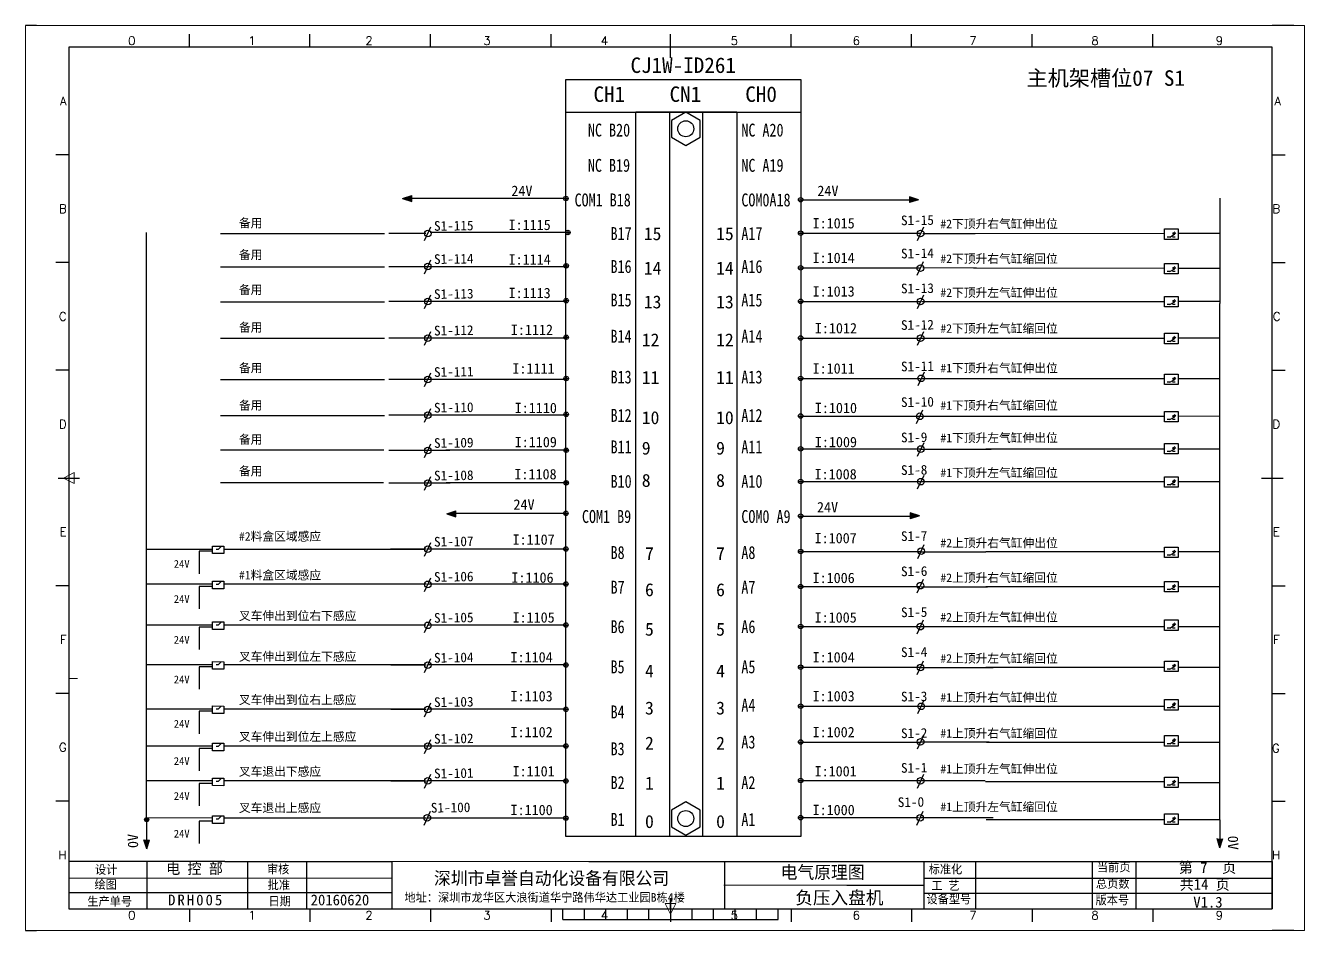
# Model space of a CAD drawing. Extents: x 2368 to 9674, y -1476 to 1321.
# Drawn here: x 6215 to 6809, y 889 to 1309 of the extents above; entities that cross this region are included whole.
import ezdxf
from ezdxf.enums import TextEntityAlignment as Align

# ---------------------------------------------------------------- set-up
doc = ezdxf.new("R2010")
doc.units = 0
doc.header["$MEASUREMENT"] = 0
doc.linetypes.add('ACAD_ISO02W100', pattern=[15, 12, -3])
doc.layers.add('1', color=3, linetype='Continuous', lineweight=20)
for name, color, linetype in [('AE_BOR', 1, 'Continuous'), ('SYMS', 7, 'Continuous'), ('图层1', 7, 'Continuous')]:
    doc.layers.add(name, color=color, linetype=linetype)
doc.styles.add('HZ', font='', dxfattribs={"width": 0.8})
doc.styles.add('WD', font='romans.shx', dxfattribs={"bigfont": 'gbcbig.shx'})
doc.styles.add('样式 2', font='')
doc.styles.get('HZ').set_extended_font_data('SimSun')
doc.styles.get('样式 2').set_extended_font_data('NSimSun')

# ---------------------------------------------------------------- blocks, each defined once
blk = doc.blocks.new('WDDOT')
blk.add_hatch(color=256).paths.add_polyline_path([(0.5, 0, 1), (-0.5, 0, 1)])
blk.add_circle((0, 0), 0.5)
blk = doc.blocks.new('gb_a2_a')
for p, q in [((584, 410), (25, 410)), ((25, 410), (25, 10)), ((584, 10), (584, 410)), ((25, 10), (584, 10))]:
    blk.add_line(p, q)
at = {"lineweight": 9, "ltscale": 0.1}
blk.add_line((25, 116.86), (29, 116.86), dxfattribs=at)
at = {"layer": 'AE_BOR', "lineweight": 30}
for p, q in [((10, 420), (4.93, 420)), ((594, 420), (584, 420)), ((4.93, 0), (10, 0)), ((594, 0), (584, 0))]:
    blk.add_line(p, q, dxfattribs=at)
at = {"layer": 'AE_BOR', "color": 1, "lineweight": 15}
for p, q in [((4.93, 420), (598.93, 420)), ((4.93, 0), (4.93, 420)), ((598.93, 420), (598.93, 0)), ((22.5, 210), (27.5, 212.5)), ((27.5, 207.5), (22.5, 210)), ((27.5, 212.5), (27.5, 207.5)), ((304.5, 7.5), (302, 12.5)), ((302, 12.5), (307, 12.5)), ((307, 12.5), (304.5, 7.5)), ((598.93, 0), (4.93, 0))]:
    blk.add_line(p, q, dxfattribs=at)
at = {"layer": 'AE_BOR'}
for p, q in [((81, 410), (81, 416)), ((137, 410), (137, 416)), ((193, 410), (193, 416)), ((249, 410), (249, 416)), ((304.5, 410), (304.5, 416)), ((360.5, 410), (360.5, 416)), ((416.5, 410), (416.5, 416)), ((472.5, 410), (472.5, 416)), ((528.5, 410), (528.5, 416)), ((25, 360), (19, 360)), ((584, 360), (590, 360)), ((25, 310), (19, 310)), ((584, 310), (590, 310)), ((25, 260), (19, 260)), ((584, 260), (590, 260)), ((25, 160), (19, 160)), ((584, 160), (590, 160)), ((25, 110), (19, 110)), ((584, 110), (590, 110)), ((25, 60), (19, 60)), ((584, 60), (590, 60)), ((81, 10), (81, 4)), ((137, 10), (137, 4)), ((193, 10), (193, 4)), ((249, 10), (249, 4)), ((304.5, 10), (304.5, 4)), ((360.5, 10), (360.5, 4)), ((416.5, 10), (416.5, 4)), ((472.5, 10), (472.5, 4)), ((528.5, 10), (528.5, 4))]:
    blk.add_line(p, q, dxfattribs=at)
at = {"layer": 'AE_BOR', "color": 2, "lineweight": 30}
for p, q in [((304.5, 405), (304.5, 415)), ((20, 210), (30, 210)), ((579, 210), (589, 210)), ((304.5, 10), (304.5, 15)), ((304.5, 15), (304.5, 5)), ((254.5, 5), (254.5, 10)), ((264.5, 5), (264.5, 10)), ((274.5, 5), (274.5, 10)), ((284.5, 5), (284.5, 10)), ((294.5, 5), (294.5, 10)), ((304.5, 10), (304.5, 5)), ((314.5, 5), (314.5, 10)), ((324.5, 5), (324.5, 10)), ((334.5, 5), (334.5, 10)), ((344.5, 5), (344.5, 10)), ((354.5, 5), (354.5, 10)), ((254.5, 5), (354.5, 5))]:
    blk.add_line(p, q, dxfattribs=at)
at = {"layer": 'AE_BOR', "style": 'WD'}
for s, p in [('0', (54.27, 411)), ('1', (110.12, 411)), ('2', (164.42, 411)), ('3', (219.22, 411)), ('4', (273.82, 411)), ('5', (334.12, 411)), ('6', (390.81, 411)), ('7', (445.01, 411)), ('8', (501.67, 411)), ('9', (559.4, 411)), ('0', (54.27, 5)), ('1', (110.12, 5)), ('2', (164.42, 5)), ('3', (219.22, 5)), ('4', (273.82, 5)), ('5', (334.12, 5)), ('6', (390.81, 5)), ('7', (445.01, 5)), ('8', (501.67, 5)), ('9', (559.4, 5))]:
    blk.add_text(s, height=4, dxfattribs=at).set_placement(p, align=Align.CENTER)
for s, p in [('A', (24, 385)), ('A', (588.05, 385)), ('B', (24, 335)), ('B', (587.67, 335)), ('C', (24, 285)), ('C', (587.86, 285)), ('D', (24, 235)), ('D', (587.67, 235)), ('E', (24, 185)), ('E', (587.48, 185)), ('F', (24, 135)), ('F', (587.48, 135)), ('F', (587.48, 135)), ('G', (24, 85)), ('G', (587.48, 84.56)), ('H', (24, 35)), ('H', (587.67, 35))]:
    blk.add_text(s, height=4, dxfattribs=at).set_placement(p, align=Align.MIDDLE_RIGHT)
blk = doc.blocks.new('SYMB2_M_326')
for p, q in [((-6.4, -0.5), (-7.8, 0.9)), ((0, 0), (0, -5)), ((-8.2, -2.2), (-9.6, -0.8)), ((-7.5, -2.9), (-8.2, -2.2)), ((-6.9, -2.4), (-8, -3.5)), ((-5.7, -4.7), (-8, -3.5)), ((-7.5, -2.9), (-7.1, -2.6)), ((-5.7, -4.7), (-7.5, -2.9)), ((-7.1, -2.6), (-6.9, -2.4)), ((-5.7, -4.7), (-6.9, -2.4)), ((-5.7, -1.2), (-6.4, -0.5)), ((-5.2, -0.6), (-6.2, -1.7)), ((-3.9, -2.9), (-6.2, -1.7)), ((-5.7, -1.2), (-5.4, -0.8)), ((-3.9, -2.9), (-5.7, -1.2)), ((-5.4, -0.8), (-5.2, -0.6)), ((-3.9, -2.9), (-5.2, -0.6)), ((0, -10), (-4, -3.5)), ((0, -10), (0, -15))]:
    blk.add_line(p, q)
for points in [[(-5.7, -4.7), (-6.9, -2.4), (-8, -3.5)], [(-3.9, -2.9), (-5.2, -0.6), (-6.2, -1.7)]]:
    blk.add_solid(points)

msp = doc.modelspace()

# ---------------------------------------------------------------- hatches: boundary and pattern name
for points in [[(6390.47546, 1228.58631), (6394.72036, 1229.94668), (6394.72036, 1227.22595)], [(6630.20377, 1228.0636), (6625.95886, 1226.70323), (6625.95886, 1229.42396)], [(6411.05546, 1082.23631), (6415.30036, 1083.59668), (6415.30036, 1080.87595)], [(6630.57377, 1081.3236), (6626.32886, 1079.96323), (6626.32886, 1082.68396)], [(6271.64252, 926.7016), (6270.28256, 930.94663), (6273.00329, 930.94637)], [(6770.16615, 927.29161), (6768.80578, 931.53651), (6771.52651, 931.53651)]]:
    msp.add_hatch(color=256).paths.add_polyline_path(points)
h = msp.add_hatch(color=256)
edge = h.paths.add_edge_path()
edge.add_arc((6271.62478, 940.2757), 0.94375, 0, 360)

# ---------------------------------------------------------------- linework, layer by layer
for p, q in [((6466.34756, 1268.76404), (6575.42439, 1268.76404)), ((6390.47546, 1228.58631), (6394.72036, 1229.94668)), ((6394.72036, 1227.22595), (6394.72036, 1229.94668)), ((6390.47546, 1228.58631), (6394.72036, 1227.22595)), ((6466.34756, 1228.61489), (6394.62868, 1228.61489)), ((6575.42439, 1228.04966), (6626.18771, 1228.04966)), ((6630.20377, 1228.0636), (6625.95886, 1229.42396)), ((6625.95886, 1229.42396), (6625.95886, 1226.70323)), ((6630.20377, 1228.0636), (6625.95886, 1226.70323)), ((6271.62478, 939.6757), (6271.62478, 1212.85151)), ((6382.06186, 1212.20251), (6305.94915, 1212.20251)), ((6384.04963, 1212.58988), (6401.37265, 1212.58988)), ((6400.71967, 1209.11829), (6403.67208, 1215.50582)), ((6467.2286, 1212.85151), (6403.26325, 1212.85151)), ((6575.42439, 1212.50443), (6630.71001, 1212.50443)), ((6629.61993, 1209.11829), (6632.57235, 1215.50582)), ((6656.47868, 1212.40263), (6744.45053, 1212.5155)), ((6400.71967, 1193.73434), (6403.67208, 1200.12187)), ((6382.06186, 1196.74474), (6305.94915, 1196.74474)), ((6384.04963, 1197.13212), (6466.11065, 1197.13212)), ((6575.36333, 1196.44926), (6630.59099, 1196.44926)), ((6629.50091, 1193.02094), (6632.45332, 1199.40847)), ((6657.01457, 1196.32208), (6632.13523, 1196.38364)), ((6655.81913, 1196.32208), (6744.45053, 1196.46297)), ((6400.71967, 1177.49316), (6403.67208, 1183.88069)), ((6629.61993, 1177.49316), (6632.57235, 1183.88069)), ((6382.06186, 1180.56241), (6305.94915, 1180.56241)), ((6384.04963, 1180.94978), (6466.54309, 1180.94978)), ((6575.42439, 1180.87552), (6630.95736, 1180.87552)), ((6660.29071, 1180.87552), (6744.45053, 1180.87552)), ((6770.14717, 1112.40951), (6770.14717, 1179.93702)), ((6400.71967, 1160.5288), (6403.67208, 1166.91633)), ((6629.61993, 1160.5288), (6632.57235, 1166.91633)), ((6382.06186, 1163.56408), (6305.94915, 1163.56408)), ((6384.04963, 1163.95146), (6466.43064, 1163.95146)), ((6575.42439, 1163.84699), (6630.8491, 1163.84699)), ((6400.71967, 1141.30933), (6403.67208, 1147.69686)), ((6629.91589, 1141.8415), (6632.86831, 1148.22903)), ((6382.06186, 1144.4228), (6305.94915, 1144.4228)), ((6384.04963, 1144.81017), (6466.43064, 1144.81017)), ((6575.42439, 1145.11216), (6630.8491, 1145.11216)), ((6400.71967, 1124.742), (6403.67208, 1131.12953)), ((6629.26478, 1124.20984), (6632.21719, 1130.59737)), ((6382.06186, 1127.76726), (6305.94915, 1127.76726)), ((6384.04963, 1128.15464), (6466.32232, 1128.15464)), ((6575.42439, 1127.64553), (6662.85509, 1127.64553)), ((6381.7878, 1111.76073), (6305.94915, 1111.76073)), ((6384.04963, 1111.81921), (6412.40868, 1111.81921)), ((6400.71967, 1108.362), (6403.67208, 1114.74953)), ((6467.2286, 1111.76073), (6410.64483, 1111.76073)), ((6575.42439, 1112.40951), (6630.8491, 1112.40951)), ((6629.73832, 1109.01242), (6632.69073, 1115.39995)), ((6770.14717, 940.2663), (6770.14717, 1112.40951)), ((6400.71967, 1093.21472), (6403.67208, 1099.60225)), ((6629.73832, 1093.86515), (6632.69073, 1100.25268)), ((6381.69473, 1096.62539), (6305.94915, 1096.62539)), ((6384.04963, 1096.68388), (6412.56868, 1096.68388)), ((6467.2286, 1096.62539), (6410.75315, 1096.62539)), ((6575.42439, 1097.25377), (6630.8491, 1097.25377)), ((6411.05546, 1082.23631), (6415.30036, 1083.59668)), ((6411.05546, 1082.23631), (6415.30036, 1080.87595)), ((6466.34756, 1082.45782), (6415.15236, 1082.45782)), ((6415.30036, 1080.87595), (6415.30036, 1083.59668)), ((6575.42439, 1081.2097), (6626.18771, 1081.2097)), ((6630.57377, 1081.3236), (6626.32886, 1082.68396)), ((6626.32886, 1082.68396), (6626.32886, 1079.96323)), ((6630.57377, 1081.3236), (6626.32886, 1079.96323)), ((6302.28309, 1065.75817), (6271.62478, 1065.75817)), ((6302.27788, 1063.81232), (6302.2872, 1067.29434)), ((6307.4948, 1063.79835), (6302.27788, 1063.81232)), ((6302.2872, 1067.29434), (6307.50413, 1067.28037)), ((6307.50413, 1067.28037), (6307.4948, 1063.79835)), ((6400.68863, 1065.75817), (6307.50005, 1065.75817)), ((6384.93458, 1065.97973), (6401.41868, 1065.97973)), ((6400.71967, 1062.53679), (6403.67208, 1068.92432)), ((6466.34756, 1065.92125), (6402.21485, 1065.92125)), ((6575.42439, 1064.7492), (6630.8491, 1064.7492)), ((6629.86064, 1061.57491), (6632.81305, 1067.96245)), ((6400.71967, 1046.19581), (6403.67208, 1052.58334)), ((6629.49956, 1045.59463), (6632.45197, 1051.98217)), ((6302.28366, 1049.6711), (6271.62478, 1049.6711)), ((6302.27788, 1047.51319), (6302.2872, 1050.9952)), ((6307.4948, 1047.49922), (6302.27788, 1047.51319)), ((6302.2872, 1050.9952), (6307.50413, 1050.98123)), ((6307.50413, 1050.98123), (6307.4948, 1047.49922)), ((6400.69461, 1049.6711), (6307.50062, 1049.6711)), ((6384.93458, 1049.72958), (6401.63868, 1049.72958)), ((6466.34756, 1049.6711), (6402.21485, 1049.6711)), ((6575.42439, 1048.48408), (6630.8491, 1048.48408)), ((6400.71967, 1027.18662), (6403.67208, 1033.57415)), ((6302.28339, 1030.63864), (6271.62478, 1030.63864)), ((6302.27788, 1028.57986), (6302.2872, 1032.06187)), ((6307.4948, 1028.56589), (6302.27788, 1028.57986)), ((6302.2872, 1032.06187), (6307.50413, 1032.0479)), ((6307.50413, 1032.0479), (6307.4948, 1028.56589)), ((6400.69231, 1030.63864), (6307.50035, 1030.63864)), ((6384.93458, 1030.69713), (6401.36868, 1030.69713)), ((6466.34756, 1030.63864), (6402.21485, 1030.63864)), ((6575.42439, 1029.95394), (6630.8491, 1029.95394)), ((6629.49958, 1026.58545), (6632.45199, 1032.97298)), ((6302.28303, 1012.0852), (6271.62478, 1012.0852)), ((6302.27788, 1010.16193), (6302.2872, 1013.64394)), ((6307.4948, 1010.14796), (6302.27788, 1010.16193)), ((6302.2872, 1013.64394), (6307.50413, 1013.62997)), ((6307.50413, 1013.62997), (6307.4948, 1010.14796)), ((6400.68922, 1012.0852), (6307.49999, 1012.0852)), ((6384.97288, 1012.14369), (6401.43868, 1012.14369)), ((6400.71967, 1008.67266), (6403.67208, 1015.0602)), ((6466.34756, 1012.0852), (6402.25315, 1012.0852)), ((6575.42439, 1011.05145), (6630.8491, 1011.05145)), ((6629.54383, 1007.60821), (6632.49624, 1013.99574)), ((6302.27788, 989.57888), (6302.2872, 993.06089)), ((6302.2872, 993.06089), (6307.50413, 993.04693)), ((6307.50413, 993.04693), (6307.4948, 989.56491)), ((6400.71967, 988.0637), (6403.67208, 994.45123)), ((6575.42439, 993.00072), (6630.8491, 993.00072)), ((6629.84827, 989.58436), (6632.80068, 995.97189)), ((6302.28304, 991.50655), (6271.62478, 991.50655)), ((6307.4948, 989.56491), (6302.27788, 989.57888)), ((6400.6915, 991.50655), (6307.5, 991.50655)), ((6384.97288, 991.56503), (6401.41868, 991.56503)), ((6466.34756, 991.50655), (6402.25315, 991.50655)), ((6302.28368, 974.46175), (6271.62478, 974.46175)), ((6302.27788, 972.29329), (6302.2872, 975.7753)), ((6302.2872, 975.7753), (6307.50413, 975.76133)), ((6307.50413, 975.76133), (6307.4948, 972.27932)), ((6400.68849, 974.46175), (6307.50065, 974.46175)), ((6385.24777, 974.52023), (6401.86868, 974.52023)), ((6400.71967, 971.06106), (6403.67208, 977.4486)), ((6466.34756, 974.46175), (6402.52804, 974.46175)), ((6575.42439, 976.31615), (6630.68402, 976.31615)), ((6629.61993, 973.13031), (6632.57235, 979.51785)), ((6307.4948, 972.27932), (6302.27788, 972.29329)), ((6302.28372, 958.25847), (6271.62478, 958.25847)), ((6302.27788, 956.07751), (6302.2872, 959.55952)), ((6302.2872, 959.55952), (6307.50413, 959.54555)), ((6307.50413, 959.54555), (6307.4948, 956.06354)), ((6400.68611, 958.25847), (6307.50068, 958.25847)), ((6384.96952, 958.31695), (6401.56868, 958.31695)), ((6400.71967, 954.96913), (6403.67208, 961.35667)), ((6466.34756, 958.25847), (6402.24979, 958.25847)), ((6575.42439, 958.49936), (6630.68402, 958.49936)), ((6629.61993, 954.96913), (6632.57235, 961.35667)), ((6307.4948, 956.06354), (6302.27788, 956.07751)), ((6271.62478, 939.6757), (6271.62394, 930.96408)), ((6271.62478, 940.26149), (6271.62478, 940.26149)), ((6302.27788, 938.56046), (6302.2872, 942.04247)), ((6307.4948, 938.54649), (6302.27788, 938.56046)), ((6302.2872, 942.04247), (6307.50413, 942.0285)), ((6307.50413, 942.0285), (6307.4948, 938.54649)), ((6400.45679, 941.0191), (6307.50142, 941.0191)), ((6384.69461, 941.07758), (6401.37868, 941.07758)), ((6400.50244, 937.79415), (6403.42632, 944.19479)), ((6466.34756, 941.0191), (6401.97488, 941.0191)), ((6575.42439, 941.22979), (6630.12351, 941.22979)), ((6629.40271, 937.79415), (6632.32659, 944.19479)), ((6770.14717, 940.26571), (6770.14717, 931.55409)), ((6271.64252, 926.7016), (6270.28256, 930.94663)), ((6271.64252, 926.7016), (6273.00329, 930.94637)), ((6770.16615, 927.29161), (6768.80578, 931.53651)), ((6770.16615, 927.29161), (6771.52651, 931.53651)), ((6307.88539, 920.88416), (6235.4544, 920.88416)), ((6235.4544, 920.88416), (6235.4544, 898.88706)), ((6271.72788, 920.88416), (6271.72788, 898.88706)), ((6307.88539, 920.88416), (6385.4965, 920.88416)), ((6318.48988, 920.88416), (6318.48988, 898.88706)), ((6345.93603, 920.88416), (6345.93603, 898.88416)), ((6385.4965, 920.88416), (6385.4965, 898.88706)), ((6476.98756, 920.88416), (6596.88756, 920.88416)), ((6540.05295, 920.88416), (6540.05295, 898.88706)), ((6596.88756, 920.88416), (6734.45874, 920.88416)), ((6632.68211, 920.88416), (6632.68211, 898.88706)), ((6734.45874, 920.88416), (6794.4544, 920.88416)), ((6596.88756, 909.88416), (6632.65119, 909.88416)), ((6235.4544, 898.88706), (6794.4544, 898.88706))]:
    msp.add_line(p, q)
at = {"lineweight": -3}
for p, q in [((6466.34756, 1229.65372), (6466.34756, 1227.57607)), ((6465.30874, 1228.61489), (6467.38638, 1228.61489)), ((6574.38556, 1228.04966), (6576.46321, 1228.04966)), ((6575.42439, 1229.08849), (6575.42439, 1227.01084)), ((6466.18978, 1212.85151), (6468.26743, 1212.85151)), ((6467.2286, 1213.89033), (6467.2286, 1211.81269)), ((6574.38556, 1212.50443), (6576.46321, 1212.50443)), ((6575.42439, 1213.54326), (6575.42439, 1211.46561)), ((6465.43154, 1197.39374), (6467.50919, 1197.39374)), ((6466.47036, 1198.43256), (6466.47036, 1196.35492)), ((6574.38556, 1196.44926), (6576.46321, 1196.44926)), ((6575.42439, 1197.48808), (6575.42439, 1195.41043)), ((6466.47036, 1182.25023), (6466.47036, 1180.17258)), ((6465.43154, 1181.2114), (6467.50919, 1181.2114)), ((6574.38556, 1180.87552), (6576.46321, 1180.87552)), ((6575.42439, 1181.91434), (6575.42439, 1179.83669)), ((6466.47036, 1165.2519), (6466.47036, 1163.17426)), ((6575.42439, 1164.88581), (6575.42439, 1162.80817)), ((6465.43154, 1164.21308), (6467.50919, 1164.21308)), ((6574.38556, 1163.84699), (6576.46321, 1163.84699)), ((6465.43154, 1145.0718), (6467.50919, 1145.0718)), ((6466.47036, 1146.11062), (6466.47036, 1144.03298)), ((6574.38556, 1145.11216), (6576.46321, 1145.11216)), ((6575.42439, 1146.15098), (6575.42439, 1144.07334)), ((6466.47036, 1129.45508), (6466.47036, 1127.37744)), ((6575.42439, 1128.68435), (6575.42439, 1126.60671)), ((6465.43154, 1128.41626), (6467.50919, 1128.41626)), ((6574.38556, 1127.64553), (6576.46321, 1127.64553)), ((6465.43154, 1111.76073), (6467.50919, 1111.76073)), ((6466.47036, 1112.79955), (6466.47036, 1110.7219)), ((6574.38556, 1112.40951), (6576.46321, 1112.40951)), ((6575.42439, 1113.44833), (6575.42439, 1111.37068)), ((6465.43154, 1096.62539), (6467.50919, 1096.62539)), ((6466.47036, 1097.66422), (6466.47036, 1095.58657)), ((6574.38556, 1097.25377), (6576.46321, 1097.25377)), ((6575.42439, 1098.29259), (6575.42439, 1096.21494)), ((6465.30874, 1082.45782), (6467.38638, 1082.45782)), ((6466.34756, 1083.49665), (6466.34756, 1081.419)), ((6574.38556, 1081.2097), (6576.46321, 1081.2097)), ((6575.42439, 1082.24852), (6575.42439, 1080.17087)), ((6465.30874, 1065.92125), (6467.38638, 1065.92125)), ((6466.34756, 1066.96007), (6466.34756, 1064.88243)), ((6574.38556, 1064.7492), (6576.46321, 1064.7492)), ((6575.42439, 1065.78802), (6575.42439, 1063.71037)), ((6465.30874, 1049.6711), (6467.38638, 1049.6711)), ((6466.34756, 1050.70992), (6466.34756, 1048.63228)), ((6574.38556, 1048.48408), (6576.46321, 1048.48408)), ((6575.42439, 1049.5229), (6575.42439, 1047.44526)), ((6465.30874, 1030.63864), (6467.38638, 1030.63864)), ((6466.34756, 1031.67746), (6466.34756, 1029.59982)), ((6574.38556, 1029.95394), (6576.46321, 1029.95394)), ((6575.42439, 1030.99276), (6575.42439, 1028.91512)), ((6465.30874, 1012.0852), (6467.38638, 1012.0852)), ((6466.34756, 1013.12403), (6466.34756, 1011.04638)), ((6574.38556, 1011.05145), (6576.46321, 1011.05145)), ((6575.42439, 1012.09027), (6575.42439, 1010.01263)), ((6466.34756, 992.54537), (6466.34756, 990.46773)), ((6574.38556, 993.00072), (6576.46321, 993.00072)), ((6575.42439, 994.03954), (6575.42439, 991.96189)), ((6465.30874, 991.50655), (6467.38638, 991.50655)), ((6465.30874, 974.46175), (6467.38638, 974.46175)), ((6466.34756, 975.50057), (6466.34756, 973.42293)), ((6574.38556, 976.31615), (6576.46321, 976.31615)), ((6575.42439, 977.35498), (6575.42439, 975.27733)), ((6465.30874, 958.25847), (6467.38638, 958.25847)), ((6466.34756, 959.29729), (6466.34756, 957.21965)), ((6574.38556, 958.49936), (6576.46321, 958.49936)), ((6575.42439, 959.53818), (6575.42439, 957.46054)), ((6465.30874, 941.0191), (6467.38638, 941.0191)), ((6466.34756, 942.05792), (6466.34756, 939.98028)), ((6574.38556, 941.22979), (6576.46321, 941.22979)), ((6575.42439, 942.26861), (6575.42439, 940.19096))]:
    msp.add_line(p, q, dxfattribs=at)
at = {"lineweight": -3, "ltscale": 0.5}
for p, q in [((6770.14717, 1228.76206), (6770.14717, 1179.93702)), ((6632.13831, 1212.40263), (6656.47868, 1212.40263)), ((6750.77207, 1212.47144), (6770.13629, 1212.47144)), ((6750.77207, 1196.30735), (6770.13629, 1196.30735)), ((6631.72014, 1180.87263), (6660.34509, 1180.87263)), ((6750.77207, 1180.96515), (6770.13629, 1180.96515)), ((6631.36882, 1163.78019), (6661.59924, 1163.78019)), ((6661.43807, 1163.81021), (6744.45053, 1163.81021)), ((6750.77207, 1163.97915), (6770.13629, 1163.97915)), ((6631.36882, 1145.04536), (6663.16862, 1145.04536)), ((6661.43807, 1145.07538), (6744.45053, 1145.07538)), ((6750.77207, 1145.07538), (6770.13629, 1145.07538)), ((6661.43807, 1127.60875), (6744.45053, 1127.60875)), ((6631.36882, 1112.34271), (6663.95645, 1112.34271)), ((6661.43807, 1112.37273), (6744.45053, 1112.37273)), ((6750.77207, 1112.37273), (6770.13629, 1112.37273)), ((6631.36882, 1097.18697), (6663.44284, 1097.18697)), ((6661.43807, 1097.21699), (6744.45053, 1097.21699)), ((6750.77207, 1097.21699), (6770.13629, 1097.21699)), ((6631.36882, 1064.6824), (6661.44551, 1064.6824)), ((6661.43807, 1064.71242), (6744.45053, 1064.71242)), ((6750.77207, 1064.71242), (6770.13629, 1064.71242)), ((6631.36882, 1048.41728), (6662.21135, 1048.41728)), ((6661.43807, 1048.4473), (6744.45053, 1048.4473)), ((6750.69513, 1048.4473), (6770.13629, 1048.4473)), ((6631.36882, 1029.88714), (6662.59428, 1029.88714)), ((6661.43807, 1029.91716), (6744.45053, 1029.91716)), ((6750.77207, 1029.91716), (6770.13629, 1029.91716)), ((6631.36882, 1010.98465), (6664.89182, 1010.98465)), ((6661.43807, 1011.01467), (6744.45053, 1011.01467)), ((6750.77207, 1011.01467), (6770.13629, 1011.01467)), ((6631.36882, 992.93392), (6662.97631, 992.93392)), ((6661.43807, 992.96394), (6744.45053, 992.96394)), ((6750.77207, 992.96394), (6770.13629, 992.96394)), ((6631.25346, 976.45614), (6662.97631, 976.45614)), ((6661.65357, 976.26975), (6744.45053, 976.26975)), ((6750.77207, 976.26975), (6770.10147, 976.26975)), ((6631.25938, 958.5462), (6661.06437, 958.5462)), ((6661.30883, 958.03528), (6744.45053, 958.03528)), ((6750.77207, 957.56489), (6770.10147, 957.56489)), ((6630.68281, 941.22433), (6664.82712, 941.22433)), ((6661.55666, 940.39134), (6744.45053, 940.39134)), ((6750.77207, 940.37662), (6770.10147, 940.37662))]:
    msp.add_line(p, q, dxfattribs=at)
at = {"lineweight": 0}
for p, q in [((6750.77207, 1127.64146), (6770.14717, 1127.64146)), ((6302.30692, 941.09366), (6271.98128, 941.09366))]:
    msp.add_line(p, q, dxfattribs=at)
at = {"linetype": 'ACAD_ISO02W100'}
for p, q in [((6296.0136, 1064.88599), (6295.98563, 1054.44132)), ((6302.28071, 1064.86921), (6296.0136, 1064.88599)), ((6303.97481, 1065.91196), (6304.98237, 1065.90926)), ((6304.98237, 1065.90926), (6306.17367, 1067.13834)), ((6296.0136, 1048.58686), (6295.98563, 1038.14218)), ((6302.28071, 1048.57008), (6296.0136, 1048.58686)), ((6303.97481, 1049.61283), (6304.98237, 1049.61013)), ((6304.98237, 1049.61013), (6306.17367, 1050.8392)), ((6296.0136, 1029.65353), (6295.98563, 1019.20885)), ((6302.28071, 1029.63675), (6296.0136, 1029.65353)), ((6303.97481, 1030.67949), (6304.98237, 1030.67679)), ((6304.98237, 1030.67679), (6306.17367, 1031.90587)), ((6296.0136, 1011.2356), (6295.98563, 1000.79092)), ((6302.28071, 1011.21882), (6296.0136, 1011.2356)), ((6303.97481, 1012.26157), (6304.98237, 1012.25887)), ((6304.98237, 1012.25887), (6306.17367, 1013.48794)), ((6304.98237, 991.67582), (6306.17367, 992.9049)), ((6296.0136, 990.65255), (6295.98563, 980.20787)), ((6302.28071, 990.63577), (6296.0136, 990.65255)), ((6303.97481, 991.67852), (6304.98237, 991.67582)), ((6303.97481, 974.39292), (6304.98237, 974.39023)), ((6304.98237, 974.39023), (6306.17367, 975.6193)), ((6296.0136, 973.36696), (6295.98563, 962.92228)), ((6302.28071, 973.35018), (6296.0136, 973.36696)), ((6296.0136, 957.15118), (6295.98563, 946.7065)), ((6302.28071, 957.1344), (6296.0136, 957.15118)), ((6303.97481, 958.17714), (6304.98237, 958.17444)), ((6304.98237, 958.17444), (6306.17367, 959.40352)), ((6296.0136, 939.63413), (6295.98563, 929.18945)), ((6302.28071, 939.61735), (6296.0136, 939.63413)), ((6303.97481, 940.66009), (6304.98237, 940.6574)), ((6304.98237, 940.6574), (6306.17367, 941.88647))]:
    msp.add_line(p, q, dxfattribs=at)
at = {"lineweight": 9, "ltscale": 0.1}
for p, q in [((6385.4965, 920.88416), (6476.98756, 920.88416)), ((6539.68477, 909.88416), (6596.88756, 909.88416))]:
    msp.add_line(p, q, dxfattribs=at)
at = {"color": 0, "ltscale": 2}
for p, q in [((6656.56994, 920.88416), (6656.56994, 898.88706)), ((6731.15213, 920.88416), (6731.15213, 898.88706)), ((6235.4544, 913.2004), (6385.4965, 913.26041)), ((6632.76387, 913.12911), (6794.4544, 913.19202)), ((6235.4544, 906.50263), (6385.4965, 906.50263)), ((6632.65119, 906.16371), (6794.4544, 906.16371))]:
    msp.add_line(p, q, dxfattribs=at)
at = {"color": 0}
for p, q in [((6710.73753, 920.88416), (6710.73753, 898.88706)), ((6794.4544, 920.88416), (6794.4544, 898.88706))]:
    msp.add_line(p, q, dxfattribs=at)
for points in [[(6466.34756, 1283.93866), (6575.42439, 1283.93866), (6575.42439, 932.44868), (6466.34756, 932.44868)], [(6498.90618, 1268.84732), (6545.71706, 1268.84732), (6545.71706, 932.44868), (6498.90618, 932.44868)], [(6514.66306, 1268.76404), (6529.79339, 1268.76404), (6529.79339, 932.44868), (6514.66306, 932.44868)], [(6522.04448, 1268.76404), (6515.33112, 1264.88807), (6515.33112, 1257.13614), (6522.04448, 1253.26018), (6528.75785, 1257.13614), (6528.75785, 1264.88807)], [(6750.77207, 1214.51011), (6750.77207, 1209.66869), (6744.45053, 1209.66869), (6744.45053, 1214.51011)], [(6750.77207, 1198.44234), (6750.77207, 1193.60092), (6744.45053, 1193.60092), (6744.45053, 1198.44234)], [(6750.77207, 1183.12822), (6750.77207, 1178.2868), (6744.45053, 1178.2868), (6744.45053, 1183.12822)], [(6750.77207, 1166.05623), (6750.77207, 1161.21481), (6744.45053, 1161.21481), (6744.45053, 1166.05623)], [(6750.77207, 1147.14313), (6750.77207, 1142.3017), (6744.45053, 1142.3017), (6744.45053, 1147.14313)], [(6750.77207, 1129.80013), (6750.77207, 1124.95871), (6744.45053, 1124.95871), (6744.45053, 1129.80013)], [(6750.77207, 1114.90396), (6750.77207, 1110.06254), (6744.45053, 1110.06254), (6744.45053, 1114.90396)], [(6750.77207, 1099.50569), (6750.77207, 1094.66427), (6744.45053, 1094.66427), (6744.45053, 1099.50569)], [(6750.77207, 1066.7635), (6750.77207, 1061.92208), (6744.45053, 1061.92208), (6744.45053, 1066.7635)], [(6750.77207, 1050.86311), (6750.77207, 1046.02169), (6744.45053, 1046.02169), (6744.45053, 1050.86311)], [(6750.77207, 1032.99509), (6750.77207, 1028.15367), (6744.45053, 1028.15367), (6744.45053, 1032.99509)], [(6750.77207, 1013.91992), (6750.77207, 1009.0785), (6744.45053, 1009.0785), (6744.45053, 1013.91992)], [(6750.77207, 995.99748), (6750.77207, 991.15606), (6744.45053, 991.15606), (6744.45053, 995.99748)], [(6750.77207, 979.28256), (6750.77207, 974.44114), (6744.45053, 974.44114), (6744.45053, 979.28256)], [(6750.77207, 960.03471), (6750.77207, 955.19328), (6744.45053, 955.19328), (6744.45053, 960.03471)], [(6522.04448, 948.56518), (6515.33112, 944.68922), (6515.33112, 936.93729), (6522.04448, 933.06132), (6528.75785, 936.93729), (6528.75785, 944.68922)], [(6750.77207, 942.96272), (6750.77207, 938.1213), (6744.45053, 938.1213), (6744.45053, 942.96272)]]:
    msp.add_lwpolyline(points, close=True)
for centre, radius in [((6522.04448, 1261.01211), 3.71498), ((6522.04448, 940.81325), 3.71498), ((6271.62478, 940.2757), 0.94375)]:
    msp.add_circle(centre, radius)
at = {"lineweight": -3}
for centre in [(6466.34756, 1228.61489), (6575.42439, 1228.04966), (6467.2286, 1212.85151), (6575.42439, 1212.50443), (6466.47036, 1197.39374), (6575.42439, 1196.44926), (6466.47036, 1181.2114), (6575.42439, 1180.87552), (6466.47036, 1164.21308), (6575.42439, 1163.84699), (6466.47036, 1145.0718), (6575.42439, 1145.11216), (6466.47036, 1128.41626), (6575.42439, 1127.64553), (6466.47036, 1111.76073), (6575.42439, 1112.40951), (6466.47036, 1096.62539), (6575.42439, 1097.25377), (6466.34756, 1082.45782), (6575.42439, 1081.2097), (6466.34756, 1065.92125), (6575.42439, 1064.7492), (6466.34756, 1049.6711), (6575.42439, 1048.48408), (6466.34756, 1030.63864), (6575.42439, 1029.95394), (6466.34756, 1012.0852), (6575.42439, 1011.05145), (6466.34756, 991.50655), (6575.42439, 993.00072), (6466.34756, 974.46175), (6575.42439, 976.31615), (6466.34756, 958.25847), (6575.42439, 958.49936), (6466.34756, 941.0191), (6575.42439, 941.22979)]:
    msp.add_circle(centre, 1.03882, dxfattribs=at)
at = {"color": 6}
for centre in [(6402.22345, 1212.43051), (6631.12371, 1212.43051), (6402.22345, 1197.04657), (6631.00469, 1196.33316), (6402.22345, 1180.80538), (6631.12371, 1180.80538), (6402.22345, 1163.84102), (6631.12371, 1163.84102), (6631.41967, 1145.15372), (6402.22345, 1144.62155), (6402.22345, 1128.05422), (6630.76856, 1127.52206), (6402.22345, 1111.67422), (6631.24209, 1112.32464), (6402.22345, 1096.52694), (6631.24209, 1097.17737), (6402.22345, 1065.84901), (6631.36442, 1064.88714), (6402.22345, 1049.50803), (6631.00334, 1048.90686), (6402.22345, 1030.49884), (6631.00336, 1029.89767), (6402.22345, 1011.98489), (6631.04761, 1010.92043), (6402.22345, 991.37592), (6631.35204, 992.89658), (6402.22345, 974.37329), (6631.12371, 976.44254), (6402.22345, 958.28136), (6631.12371, 958.28136), (6401.99142, 941.11305), (6630.89169, 941.11305)]:
    msp.add_circle(centre, 1.53751, dxfattribs=at)

# ---------------------------------------------------------------- block references
msp.add_blockref('gb_a2_a', (6210.4544, 888.88706))
at = {"layer": 'SYMS', "color": 0, "lineweight": -3, "xscale": 1.199999999999818, "yscale": 1.199999999999818, "zscale": 1.2}
msp.add_blockref('WDDOT', (6271.62478, 940.2757), dxfattribs=at)
at = {"layer": 'SYMS', "lineweight": -3, "xscale": 1.199999999999818, "yscale": 1.199999999999818, "zscale": 1.2}
msp.add_blockref('WDDOT', (6271.62478, 940.2757), dxfattribs=at)
at = {"layer": '图层1', "color": 7, "linetype": 'Continuous', "xscale": 0.2488319999988562, "yscale": 0.2488320000002204, "zscale": 0.2488319999993965, "rotation": 270}
for p in [(6749.37105, 1210.746), (6749.37105, 1194.67823), (6749.37105, 1179.36411), (6749.37105, 1162.29212), (6749.37105, 1143.37902), (6749.37105, 1126.03602), (6749.37105, 1111.13985), (6749.37105, 1095.74158), (6749.37105, 1062.99939), (6749.37105, 1047.099), (6749.37105, 1029.23098), (6749.37105, 1010.15581), (6749.37105, 992.23337), (6749.37105, 975.51845), (6749.37105, 956.2706), (6749.37105, 939.19861)]:
    msp.add_blockref('SYMB2_M_326', p, dxfattribs=at)

# ---------------------------------------------------------------- texts
for s, insert, char_height, width, attachment_point in [('{\\fFangSong|b0|i0|c134|p49;CJ1W-ID261}', (6496.36008, 1294.10047), 7.2, 38.5041455, 1), ('{\\fFangSong|b0|i0|c134|p49;主机架槽位07 S1}', (6680.31908, 1288.12679), 7.2, 90.9442477, 1), ('{\\fFangSong|b0|i0|c134|p49;CH1}', (6479.16388, 1280.66047), 7.2, 38.5041455, 1), ('{\\fFangSong|b0|i0|c134|p49;CN1}', (6514.50388, 1280.66047), 7.2, 38.5041455, 1), ('{\\fFangSong|b0|i0|c134|p49;CH0}', (6549.6819, 1280.66047), 7.2, 38.5041455, 1), ('24V', (6441.02569, 1234.60539), 4.8, 10.8839331, 1), ('24V', (6583.15649, 1234.60539), 4.8, 10.8839331, 1), ('{\\fSimSun|b0|i0|c134|p2;备用}', (6314.47777, 1219.19826), 4, 96.133837, 1), ('{\\fSimSun|b0|i0|c134|p2; I:1115}', (6436.45359, 1218.79834), 4.8, 62.415301, 1), ('{\\fSimSun|b0|i0|c134|p2; I:1015}', (6577.65522, 1219.54412), 4.8, 62.415301, 1), ('{\\fSimSun|b0|i0|c134|p2;#2下顶升右气缸伸出位}', (6640.28457, 1218.85023), 4, 96.133837, 1), ('{\\fSimSun|b0|i0|c134|p2;15}', (6502.5543, 1215.28834), 6, 4.4700218, 1), ('{\\fSimSun|b0|i0|c134|p2;15}', (6536.13676, 1215.28834), 6, 4.4700218, 1), ('{\\fSimSun|b0|i0|c134|p2;备用}', (6314.47777, 1204.49591), 4, 96.133837, 1), ('{\\fSimSun|b0|i0|c134|p2; I:1114}', (6436.45359, 1202.74316), 4.8, 62.415301, 1), ('{\\fSimSun|b0|i0|c134|p2; I:1014}', (6577.65522, 1203.48894), 4.8, 62.415301, 1), ('{\\fSimSun|b0|i0|c134|p2;#2下顶升右气缸缩回位}', (6640.28457, 1202.67006), 4, 96.133837, 1), ('{\\fSimSun|b0|i0|c134|p2;14}', (6502.5543, 1199.33525), 6, 4.4700218, 1), ('{\\fSimSun|b0|i0|c134|p2;14}', (6536.13676, 1199.33525), 6, 4.4700218, 1), ('{\\fSimSun|b0|i0|c134|p2;备用}', (6314.47777, 1188.28563), 4, 96.133837, 1), ('{\\fSimSun|b0|i0|c134|p2; I:1113}', (6436.45359, 1187.16942), 4.8, 62.415301, 1), ('{\\fSimSun|b0|i0|c134|p2;13}', (6502.5543, 1183.61365), 6, 4.4700218, 1), ('{\\fSimSun|b0|i0|c134|p2;13}', (6536.13676, 1183.61365), 6, 4.4700218, 1), ('{\\fSimSun|b0|i0|c134|p2; I:1013}', (6577.65522, 1187.9152), 4.8, 62.415301, 1), ('{\\fSimSun|b0|i0|c134|p2;#2下顶升左气缸伸出位}', (6640.28457, 1186.90476), 4, 96.133837, 1), ('{\\fSimSun|b0|i0|c134|p2;备用}', (6314.47777, 1170.81326), 4, 96.133837, 1), ('{\\fSimSun|b0|i0|c134|p2; I:1012}', (6578.71464, 1170.83403), 4.8, 62.415301, 1), ('{\\fSimSun|b0|i0|c134|p2;#2下顶升左气缸缩回位}', (6640.28457, 1170.30972), 4, 96.133837, 1), ('{\\fSimSun|b0|i0|c134|p2; I:1112}', (6437.51302, 1170.08824), 4.8, 62.415301, 1), ('{\\fSimSun|b0|i0|c134|p2;12}', (6501.61096, 1166.01592), 6, 4.4700218, 1), ('{\\fSimSun|b0|i0|c134|p2;12}', (6536.13676, 1166.01592), 6, 4.4700218, 1), ('{\\fSimSun|b0|i0|c134|p2;备用}', (6314.47777, 1151.9641), 4, 96.133837, 1), ('{\\fSimSun|b0|i0|c134|p2;#1下顶升右气缸伸出位}', (6640.28457, 1151.9137), 4, 96.133837, 1), ('{\\fSimSun|b0|i0|c134|p2; I:1111}', (6438.24791, 1152.15185), 4.8, 62.415301, 1), ('{\\fSimSun|b0|i0|c134|p2;11}', (6501.61096, 1148.58263), 6, 4.4700218, 1), ('{\\fSimSun|b0|i0|c134|p2;11}', (6536.13676, 1148.58263), 6, 4.4700218, 1), ('{\\fSimSun|b0|i0|c134|p2; I:1011}', (6577.65522, 1152.15185), 4.8, 62.415301, 1), ('{\\fSimSun|b0|i0|c134|p2;备用}', (6314.47777, 1134.62287), 4, 96.133837, 1), ('{\\fSimSun|b0|i0|c134|p2;#1下顶升右气缸缩回位}', (6640.28457, 1134.55947), 4, 96.133837, 1), ('{\\fSimSun|b0|i0|c134|p2; I:1110}', (6439.30734, 1133.8249), 4.8, 62.415301, 1), ('{\\fSimSun|b0|i0|c134|p2;10}', (6501.61096, 1129.8942), 6, 4.4700218, 1), ('{\\fSimSun|b0|i0|c134|p2;10}', (6536.13676, 1129.8942), 6, 4.4700218, 1), ('{\\fSimSun|b0|i0|c134|p2; I:1010}', (6578.71464, 1133.8249), 4.8, 62.415301, 1), ('{\\fSimSun|b0|i0|c134|p2;备用}', (6314.47777, 1118.78958), 4, 96.133837, 1), ('{\\fSimSun|b0|i0|c134|p2; I:1109}', (6439.30734, 1117.98324), 4.8, 62.415301, 1), ('{\\fSimSun|b0|i0|c134|p2; I:1009}', (6578.71464, 1117.98324), 4.8, 62.415301, 1), ('{\\fSimSun|b0|i0|c134|p2;#1下顶升左气缸伸出位}', (6640.28457, 1119.50241), 4, 96.133837, 1), ('{\\fSimSun|b0|i0|c134|p2;9}', (6501.61096, 1115.75021), 6, 4.4700218, 1), ('{\\fSimSun|b0|i0|c134|p2;9}', (6536.13676, 1115.75021), 6, 4.4700218, 1), ('{\\fSimSun|b0|i0|c134|p2;备用}', (6314.47777, 1104.08724), 4, 96.133837, 1), ('{\\fSimSun|b0|i0|c134|p2; I:1108}', (6439.17822, 1103.06318), 4.8, 62.415301, 1), ('{\\fSimSun|b0|i0|c134|p2;8}', (6501.61096, 1100.78391), 6, 4.4700218, 1), ('{\\fSimSun|b0|i0|c134|p2;8}', (6536.13676, 1100.78391), 6, 4.4700218, 1), ('{\\fSimSun|b0|i0|c134|p2; I:1008}', (6578.58552, 1103.06318), 4.8, 62.415301, 1), ('{\\fSimSun|b0|i0|c134|p2;#1下顶升左气缸缩回位}', (6640.28457, 1103.30292), 4, 96.133837, 1), ('24V', (6442.0058, 1088.99018), 4.8, 10.8839331, 1), ('24V', (6582.97998, 1087.75138), 4.8, 10.8839331, 1), ('{\\fSimSun|b0|i0|c134|p2;#2料盒区域感应}', (6314.47777, 1073.77061), 4, 96.133837, 1), ('{\\fSimSun|b0|i0|c134|p2; I:1107}', (6438.29717, 1072.71033), 4.8, 62.415301, 1), (' I:1007', (6578.58552, 1073.40371), 4.8, 62.415301, 1), ('{\\fSimSun|b0|i0|c134|p2;#2上顶升右气缸伸出位}', (6640.28457, 1070.73333), 4, 96.133837, 1), ('{\\fSimSun|b0|i0|c134|p2;7}', (6503.11114, 1066.79894), 6, 4.4700218, 1), ('{\\fSimSun|b0|i0|c134|p2;7}', (6536.13676, 1066.79894), 6, 4.4700218, 1), ('24V', (6284.22526, 1060.82889), 3.6, 13.1111389, 1), ('{\\fSimSun|b0|i0|c134|p2;#1料盒区域感应}', (6314.47777, 1055.78035), 4, 96.133837, 1), ('{\\fSimSun|b0|i0|c134|p2; I:1106}', (6437.7854, 1055.0484), 4.8, 62.415301, 1), (' I:1006', (6577.65522, 1054.9187), 4.8, 62.415301, 1), ('{\\fSimSun|b0|i0|c134|p2;#2上顶升右气缸缩回位}', (6640.28457, 1054.59393), 4, 96.133837, 1), ('{\\fSimSun|b0|i0|c134|p2;6}', (6503.11114, 1050.02353), 6, 4.4700218, 1), ('{\\fSimSun|b0|i0|c134|p2;6}', (6536.13676, 1050.02353), 6, 4.4700218, 1), ('24V', (6284.22526, 1044.52975), 3.6, 13.1111389, 1), ('{\\fSimSun|b0|i0|c134|p2;叉车伸出到位右下感应}', (6314.47777, 1036.89059), 4, 96.133837, 1), ('{\\fSimSun|b0|i0|c134|p2; I:1105}', (6438.29717, 1036.57614), 4.8, 62.415301, 1), ('{\\fSimSun|b0|i0|c134|p2; I:1005}', (6578.58552, 1036.57614), 4.8, 62.415301, 1), ('{\\fSimSun|b0|i0|c134|p2;#2上顶升左气缸伸出位}', (6640.28457, 1036.27353), 4, 96.133837, 1), ('{\\fSimSun|b0|i0|c134|p2;5}', (6503.11114, 1031.69152), 6, 4.4700218, 1), ('{\\fSimSun|b0|i0|c134|p2;5}', (6536.13676, 1031.69152), 6, 4.4700218, 1), ('24V', (6284.22526, 1025.59642), 3.6, 13.1111389, 1), ('{\\fSimSun|b0|i0|c134|p2;叉车伸出到位左下感应}', (6314.47777, 1018.00082), 4, 96.133837, 1), ('{\\fSimSun|b0|i0|c134|p2; I:1104}', (6437.36687, 1018.09113), 4.8, 62.415301, 1), ('{\\fSimSun|b0|i0|c134|p2; I:1004}', (6577.65522, 1018.09113), 4.8, 62.415301, 1), ('{\\fSimSun|b0|i0|c134|p2;#2上顶升左气缸缩回位}', (6640.28457, 1017.14505), 4, 96.133837, 1), ('{\\fSimSun|b0|i0|c134|p2;4}', (6503.11114, 1012.28468), 6, 4.4700218, 1), ('{\\fSimSun|b0|i0|c134|p2;4}', (6536.13676, 1012.28468), 6, 4.4700218, 1), ('24V', (6284.22526, 1007.17849), 3.6, 13.1111389, 1), ('{\\fSimSun|b0|i0|c134|p2;叉车伸出到位右上感应}', (6314.47777, 997.9117), 4, 96.133837, 1), ('{\\fSimSun|b0|i0|c134|p2; I:1103}', (6437.36687, 1000.0404), 4.8, 62.415301, 1), ('{\\fSimSun|b0|i0|c134|p2; I:1003}', (6577.65522, 1000.0404), 4.8, 62.415301, 1), ('{\\fSimSun|b0|i0|c134|p2;#1上顶升右气缸伸出位}', (6640.28457, 999.05114), 4, 96.133837, 1), ('{\\fSimSun|b0|i0|c134|p2;3}', (6503.11114, 995.10976), 6, 4.4700218, 1), ('{\\fSimSun|b0|i0|c134|p2;3}', (6536.13676, 995.10976), 6, 4.4700218, 1), ('24V', (6284.22526, 986.59545), 3.6, 13.1111389, 1), ('{\\fSimSun|b0|i0|c134|p2;叉车伸出到位左上感应}', (6314.47777, 980.82096), 4, 96.133837, 1), ('{\\fSimSun|b0|i0|c134|p2; I:1102}', (6437.36687, 983.35584), 4.8, 62.415301, 1), ('{\\fSimSun|b0|i0|c134|p2; I:1002}', (6577.65522, 983.35584), 4.8, 62.415301, 1), ('{\\fSimSun|b0|i0|c134|p2;#1上顶升右气缸缩回位}', (6640.28457, 982.34847), 4, 96.133837, 1), ('{\\fSimSun|b0|i0|c134|p2;2}', (6503.11114, 978.82774), 6, 4.4700218, 1), ('{\\fSimSun|b0|i0|c134|p2;2}', (6536.13676, 978.82774), 6, 4.4700218, 1), ('24V', (6284.22526, 969.30985), 3.6, 13.1111389, 1), ('{\\fSimSun|b0|i0|c134|p2;叉车退出下感应}', (6314.47777, 964.62973), 4, 96.133837, 1), ('{\\fSimSun|b0|i0|c134|p2; I:1101}', (6438.29717, 965.16664), 4.8, 62.415301, 1), ('{\\fSimSun|b0|i0|c134|p2; I:1001}', (6578.58552, 965.16664), 4.8, 62.415301, 1), ('{\\fSimSun|b0|i0|c134|p2;#1上顶升左气缸伸出位}', (6640.28457, 965.87219), 4, 96.133837, 1), ('{\\fSimSun|b0|i0|c134|p2;1}', (6503.11114, 960.24321), 6, 4.4700218, 1), ('{\\fSimSun|b0|i0|c134|p2;1}', (6536.13676, 960.24321), 6, 4.4700218, 1), ('24V', (6284.22526, 953.09407), 3.6, 13.1111389, 1), ('{\\fSimSun|b0|i0|c134|p2;叉车退出上感应}', (6314.47777, 947.7642), 4, 96.133837, 1), ('{\\fSimSun|b0|i0|c134|p2; I:1100}', (6437.36687, 947.20389), 4.8, 62.415301, 1), ('{\\fSimSun|b0|i0|c134|p2; I:1000}', (6577.65522, 947.20389), 4.8, 62.415301, 1), ('{\\fSimSun|b0|i0|c134|p2;#1上顶升左气缸缩回位}', (6640.28457, 948.2473), 4, 96.133837, 1), ('{\\fSimSun|b0|i0|c134|p2;0}', (6503.11114, 942.42682), 6, 4.4700218, 1), ('{\\fSimSun|b0|i0|c134|p2;0}', (6536.13676, 942.42682), 6, 4.4700218, 1), ('24V', (6284.22526, 935.57702), 3.6, 13.1111389, 1), ('第 7  页', (6751.07178, 920.61014), 5, 38.1635092, 1), ('深圳市卓誉自动化设备有限公司', (6405.0915, 909.41955), 6, 134.4627712, 7), ('共14 页', (6751.48156, 912.77347), 5, 40.4924398, 1), ('地址：深圳市龙华区大浪街道华宁路伟华达工业园B栋4楼', (6391.34044, 901.71363), 4, 144.4993675, 7), ('V1.3', (6757.76993, 904.48446), 5, 40.4924398, 1)]:
    msp.add_mtext(s, dxfattribs=dict(insert=insert, char_height=char_height, width=width, attachment_point=attachment_point))
at = {"char_height": 4.8, "width": 13.9099052, "attachment_point": 1}
for insert, rotation in [((6262.85242, 927.10646), 89.99450431), ((6778.65724, 932.83744), 270)]:
    msp.add_mtext('0V', dxfattribs=dict(at, insert=insert, rotation=rotation))
at = {"color": 0, "ltscale": 2, "attachment_point": 1}
for s, insert, char_height, width in [('电 控 部', (6280.70919, 920.10032), 5, 34.8313606), ('当前页', (6713.03572, 920.28862), 4, 19.3450259), ('设计', (6247.61512, 919.12809), 4, 19.3450259), ('审核', (6327.48647, 919.30575), 4, 25.507459), ('电气原理图', (6566.10439, 918.88079), 6, 43.9128196), ('标准化', (6634.84179, 919.30323), 4, 23.3399102), ('{\\C256;绘图}', (6247.40814, 912.20038), 4, 19.3450259), ('批准', (6327.81825, 911.97922), 4, 25.507459), ('工 艺', (6636.09786, 911.68101), 4, 19.3450259), ('总页数', (6712.5562, 912.60689), 4, 19.3450259), ('生产单号', (6244.03611, 904.36903), 4, 25.1533682), ('日期', (6328.20217, 904.47399), 4, 25.507459), ('20160620', (6347.81152, 905.53167), 5, 25.507459), ('{\\fSimSun|b0|i0|c134|p2;负压入盘机}', (6572.9256, 907.06872), 6, 43.9128196), ('设备型号', (6633.82918, 905.42051), 4, 31.672048), ('版本号', (6712.35069, 904.96428), 4, 19.3450259)]:
    msp.add_mtext(s, dxfattribs=dict(at, insert=insert, char_height=char_height, width=width))
at = {"lineweight": 0, "insert": (6259.12159, 905.52088), "char_height": 5, "attachment_point": 1, "style": '样式 2'}
msp.add_mtext_dynamic_manual_height_columns('\\pi22.464;{\\T1.28;DRH005}', width=55.0317648, gutter_width=1, heights=[0], dxfattribs=at)
at = {"layer": '1', "color": 0, "char_height": 6, "attachment_point": 1, "style": 'HZ'}
for s, insert, width in [('NC B20', (6476.60128, 1263.39766), 28.4504118), ('NC A20', (6547.8517, 1263.39766), 29.2928696), ('NC B19', (6476.57636, 1247.02287), 35.4869455), ('NC A19', (6547.8517, 1247.02287), 27.885119), ('COM1 B18', (6470.38625, 1230.959), 28.0292178), ('COM0A18', (6547.8517, 1230.959), 40.067289), ('B17', (6487.07031, 1215.34974), 6.4874014), ('A17', (6547.8517, 1215.34974), 6.4874014), ('B16', (6487.07031, 1200.0493), 6.4874014), ('A16', (6547.8517, 1200.0493), 6.4874014), ('B15', (6487.07031, 1184.52102), 6.4874014), ('A15', (6547.8517, 1184.52102), 6.4874014), ('B14', (6487.07031, 1167.67361), 6.4874014), ('A14', (6547.8517, 1167.67361), 6.4874014), ('B13', (6487.09846, 1148.76428), 6.4874014), ('A13', (6547.8517, 1148.76428), 6.4874014), ('B12', (6487.09846, 1130.95491), 6.4874014), ('A12', (6547.8517, 1130.95491), 6.4874014), ('B11', (6487.09846, 1116.31987), 6.4874014), ('A11', (6547.8517, 1116.31987), 6.4874014), ('B10', (6487.09846, 1100.34652), 6.4874014), ('A10', (6547.8517, 1100.34652), 6.4874014), ('COM1 B9', (6473.81638, 1084.0137), 26.8079032), ('COM0 A9', (6547.8517, 1084.0137), 32.6620391), ('B8', (6487.09846, 1067.28861), 6.4874014), ('A8', (6547.8517, 1067.28861), 6.4874014), ('B7', (6487.09846, 1051.19168), 6.4874014), ('A7', (6547.8517, 1051.19168), 6.4874014), ('B6', (6487.09846, 1032.86562), 6.4874014), ('A6', (6547.8517, 1032.86562), 6.4874014), ('B5', (6487.09846, 1014.22757), 6.4874014), ('A5', (6547.8517, 1014.22757), 6.4874014), ('B4', (6487.09846, 993.30631), 6.4874014), ('A4', (6547.8517, 996.46745), 6.4874014), ('B3', (6487.09846, 976.1769), 6.4874014), ('A3', (6547.8517, 979.33804), 6.4874014), ('B2', (6487.09846, 960.50277), 6.4874014), ('A2', (6547.8517, 960.50277), 6.4874014), ('B1', (6487.09846, 943.41431), 6.4874014), ('A1', (6547.8517, 943.41431), 6.4874014)]:
    msp.add_mtext(s, dxfattribs=dict(at, insert=insert, width=width))
at = {"layer": 'SYMS', "lineweight": -3}
for s, p in [('S1-115', (6405.12261, 1213.61355)), ('S1-15', (6622.02287, 1216.19541)), ('S1-114', (6405.12261, 1198.22961)), ('S1-14', (6622.02287, 1200.81146)), ('S1-13', (6622.02287, 1184.57028)), ('S1-113', (6405.12261, 1181.98842)), ('S1-12', (6622.02287, 1167.60592)), ('S1-112', (6405.12261, 1165.02406)), ('S1-11', (6622.02287, 1148.38645)), ('S1-111', (6405.12261, 1145.80459)), ('S1-10', (6622.02287, 1131.81912)), ('S1-110', (6405.12261, 1129.23727)), ('S1-109', (6405.12261, 1112.85726)), ('S1-9', (6622.02287, 1115.43912)), ('S1-8', (6622.02287, 1100.29184)), ('S1-108', (6405.12261, 1097.70999)), ('S1-107', (6405.12261, 1067.03205)), ('S1-7', (6622.02287, 1069.61391)), ('S1-6', (6622.02287, 1053.27293)), ('S1-106', (6405.12261, 1050.69107)), ('S1-105', (6405.12261, 1031.68188)), ('S1-5', (6622.02287, 1034.26374)), ('S1-104', (6405.12261, 1013.16793)), ('S1-4', (6622.02287, 1015.74979)), ('S1-3', (6622.02287, 995.14082)), ('S1-103', (6405.12261, 992.55896)), ('S1-102', (6405.12261, 975.55633)), ('S1-2', (6622.02287, 978.13819)), ('S1-101', (6405.12261, 959.4644)), ('S1-1', (6622.02287, 962.04626)), ('S1-0', (6620.54096, 946.13044)), ('S1-100', (6403.6407, 943.54859))]:
    msp.add_text(s, height=4.5, rotation=0.87622458, dxfattribs=at).set_placement(p)

doc.saveas('drawing.dxf')
